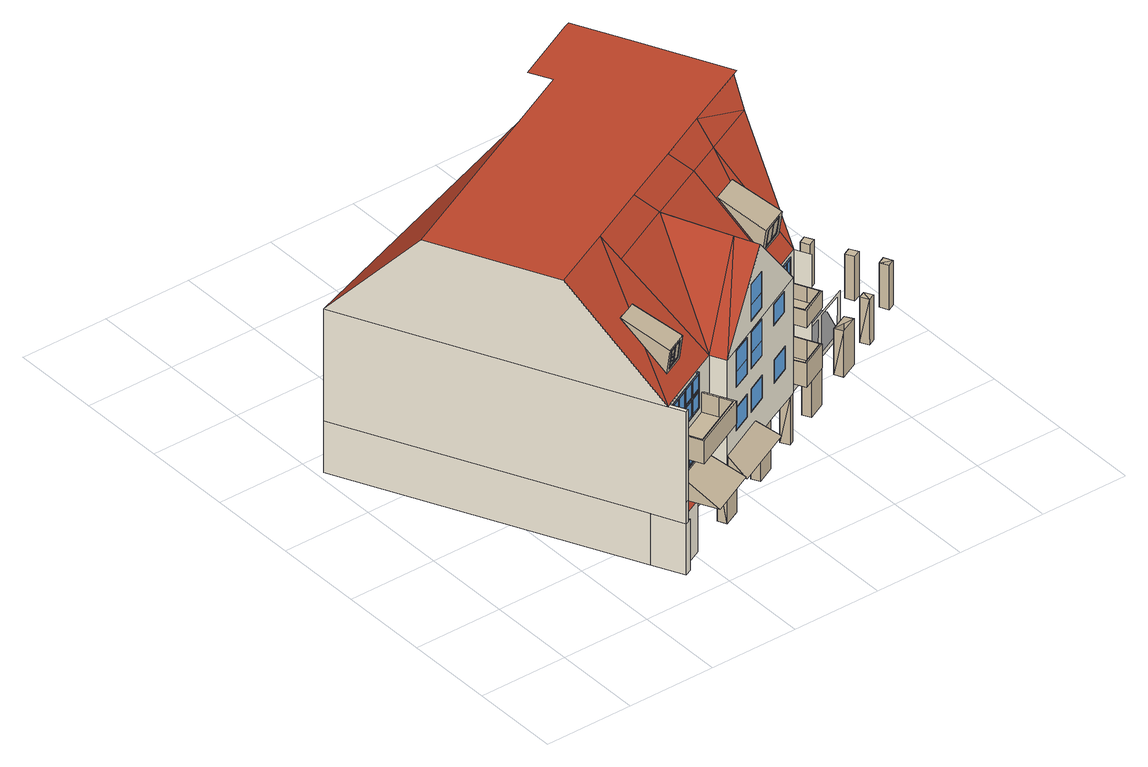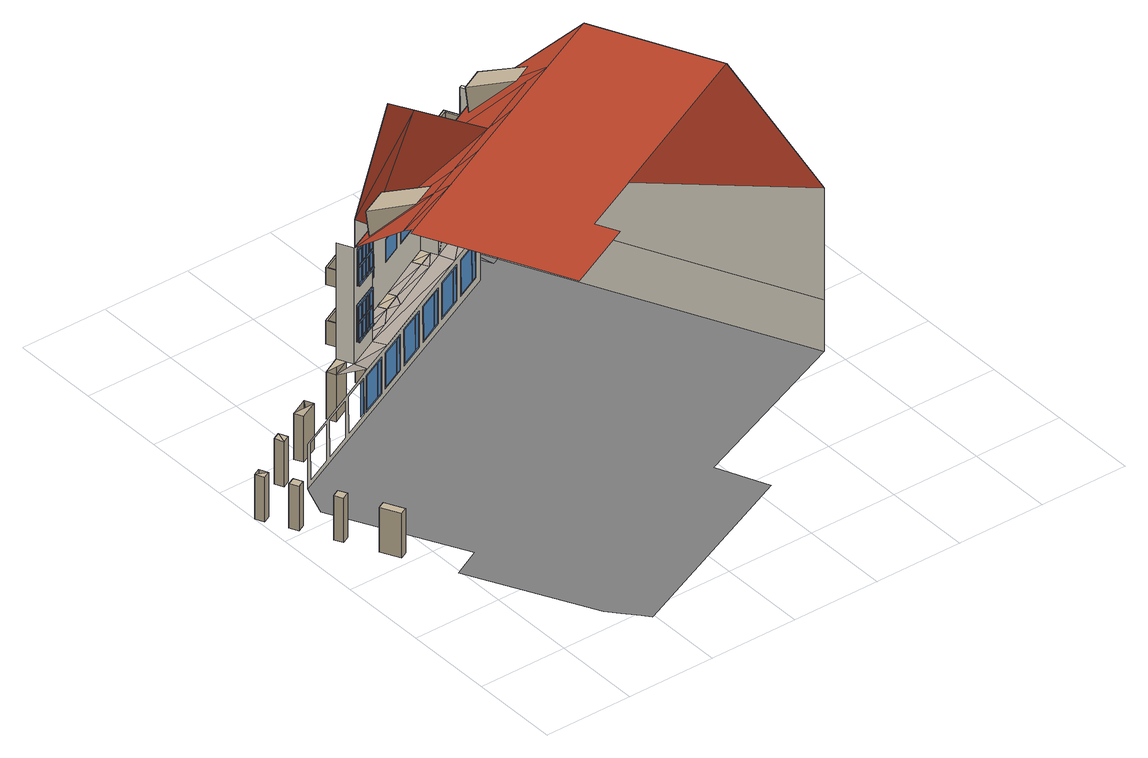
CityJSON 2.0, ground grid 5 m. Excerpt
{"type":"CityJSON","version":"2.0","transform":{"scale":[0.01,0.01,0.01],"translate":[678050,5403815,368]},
"CityObjects":{
"building1":{"type":"Building","attributes":{"dataAvailable":"NotSufficient","measuredHeight":15.62},"children":["building1-1","building1-2","building1-3","building1-4","building1-5","building1-6","building1-7","building1-8"],"geometry":[{"type":"MultiSurface","lod":"3","boundaries":[[[0,1,2,3,4]],[[5,6,7,8]],[[9,7,6,0,4,10,11]],[[3,12,10,4]],[[13,12,3]],[[14,7,9,15]],[[16,17,18,19]],[[19,20,11,10]],[[9,11,20,15]],[[15,20,19,18,17,14]],[[19,21,17,18]],[[12,22,23,19,10]],[[24,25,26,27,28,29,30]],[[12,13,31,22]],[[32,33,34,35]],[[36,37,38,39]],[[38,33,32,39]],[[40,34,33,41]],[[42,38,37,43]],[[44,45,46,47,48,49,50]],[[21,19,23]],[[51,52,53,54]],[[53,52,55,56]],[[57,58,51,54]],[[59,55,52,60]],[[61,51,58,62]],[[22,31,21,23]],[[7,63,8]],[[64,65,58,57]],[[66,67,52,53]],[[54,51,68,69]],[[56,55,70,71]],[[51,52,67,68]],[[58,51,68,65]],[[52,55,70,67]],[[39,38,72,73]],[[35,34,74,75]],[[76,77,37,36]],[[78,79,33,32]],[[62,58,65,80]],[[60,52,67,81]],[[82,70,55,59]],[[83,68,51,61]],[[38,33,79,72]],[[37,38,72,77]],[[33,34,74,79]],[[84,74,34,40]],[[43,37,77,85]],[[86,72,38,42]],[[41,33,79,87]],[[17,21,88]],[[71,70,67,66]],[[69,68,65,64]],[[89,90,46,47]],[[80,65,68,83]],[[81,67,70,82]],[[91,89,47,48]],[[90,92,93,94,71,56,45,46]],[[95,92,93,96,97,98,99,64,57,54,53,56,45,44]],[[53,54,69,100,97,96,101,66]],[[71,66,101,94]],[[99,100,69,64]],[[102,67,66,101]],[[70,103,94,71]],[[104,65,64,99]],[[68,105,100,69]],[[103,102,67,70]],[[68,67,102,105]],[[104,65,68,105]],[[95,44,50,106]],[[48,91,107,49]],[[108,6,5]],[[107,106,50,49],[109,110,111,112],[113,114,115,116],[59,60,81,82],[80,83,61,62]],[[101,102,103,94]],[[99,104,105,100]],[[113,103,102,114]],[[111,105,104,112]],[[31,117,118,21]],[[75,74,79,78]],[[73,72,77,76]],[[85,77,72,86]],[[87,79,74,84]],[[119,120,26,27]],[[121,119,27,28]],[[120,122,123,124,75,35,25,26]],[[125,126,73,76]],[[75,78,127,124]],[[128,122,123,129,130,131,125,76,36,39,32,35,25,24]],[[32,39,73,126,130,129,127,78]],[[132,79,78,127]],[[74,133,124,75]],[[134,77,76,125]],[[72,135,126,73]],[[128,24,30,136]],[[28,121,137,29]],[[133,132,79,74]],[[72,79,132,135]],[[134,77,72,135]],[[137,136,30,29],[138,139,140,141],[142,143,144,145],[40,41,87,84],[85,86,42,43]],[[127,132,133,124]],[[125,134,135,126]],[[142,133,132,143]],[[140,135,134,141]],[[88,21,118]],[[94,103,146,93]],[[100,105,147,97]],[[98,148,104,99]],[[96,149,102,101]],[[147,148,104,105]],[[149,147,105,102]],[[146,149,102,103]],[[112,104,148,109]],[[114,102,149,115]],[[110,147,105,111]],[[116,146,103,113]],[[150,7,14]],[[131,151,134,125]],[[129,152,132,127]],[[124,133,153,123]],[[126,135,154,130]],[[154,151,134,135]],[[152,154,135,132]],[[153,152,132,133]],[[139,154,135,140]],[[145,153,133,142]],[[141,134,151,138]],[[143,132,152,144]],[[155,156,157]],[[97,147,148,98]],[[93,146,149,96]],[[149,147,97,96]],[[115,149,146,116]],[[109,148,147,110]],[[156,155,88]],[[92,90,89,91]],[[92,91,107,106,95]],[[158,159,160,161]],[[160,159,162,163]],[[164,165,158,161]],[[166,162,159,167]],[[168,158,165,169]],[[118,156,88]],[[156,118,117]],[[130,154,151,131]],[[123,153,152,129]],[[152,154,130,129]],[[144,152,153,145]],[[138,151,154,139]],[[122,120,119,121]],[[122,121,137,136,128]],[[150,14,17,88,170],[30,171,172,29],[49,50,173,174]],[[175,176,159,160]],[[177,178,165,164]],[[163,162,179,180]],[[161,158,181,182]],[[183,184,185,186]],[[185,184,187,188]],[[189,190,183,186]],[[158,159,176,181]],[[165,158,181,178]],[[159,162,179,176]],[[191,181,158,168]],[[192,179,162,166]],[[169,165,178,193]],[[167,159,176,194]],[[195,187,184,196]],[[197,183,190,198]],[[199,200,201,202]],[[182,181,178,177]],[[180,179,176,175]],[[194,176,179,192]],[[193,178,181,191]],[[203,204,90,89]],[[205,203,89,91]],[[204,206,207,208,180,163,92,90]],[[209,206,207,210,211,212,213,177,164,161,160,163,92,95]],[[160,161,182,214,211,210,215,175]],[[213,214,182,177]],[[180,175,215,208]],[[181,216,214,182]],[[179,217,208,180]],[[218,176,175,215]],[[219,178,177,213]],[[209,95,106,173]],[[91,205,174,107]],[[217,218,176,179]],[[219,178,181,216]],[[181,176,218,216]],[[174,173,106,107],[220,221,222,223],[224,225,226,227],[166,167,194,192],[193,191,168,169]],[[215,218,217,208]],[[213,219,216,214]],[[224,217,218,225]],[[222,216,219,223]],[[228,88,155]],[[63,7,150,229]],[[230,231,184,185]],[[232,233,190,189]],[[188,187,234,235]],[[186,183,236,237]],[[183,184,231,236]],[[190,183,236,233]],[[184,187,234,231]],[[198,190,233,238]],[[196,184,231,239]],[[240,236,183,197]],[[241,234,187,195]],[[242,243,244,245],[200,199,202,201],[246,247,248,249]],[[212,250,219,213]],[[210,251,218,215]],[[214,216,252,211]],[[208,217,253,207]],[[251,252,216,218]],[[252,250,219,216]],[[253,251,218,217]],[[221,252,216,222]],[[227,253,217,224]],[[223,219,250,220]],[[225,218,251,226]],[[247,246,249,248]],[[237,236,233,232]],[[235,234,231,230]],[[239,231,234,241]],[[238,233,236,240]],[[254,255,120,119]],[[256,254,119,121]],[[255,257,258,259,235,188,122,120]],[[260,257,258,261,262,263,264,232,189,186,185,188,122,128]],[[185,186,237,265,262,261,266,230]],[[235,230,266,259]],[[264,265,237,232]],[[236,267,265,237]],[[234,268,259,235]],[[269,231,230,266]],[[270,233,232,264]],[[268,269,231,234]],[[270,233,236,267]],[[236,231,269,267]],[[260,128,136,171]],[[121,256,172,137]],[[172,171,136,137],[271,272,273,274],[275,276,277,278],[195,196,239,241],[238,240,197,198]],[[266,269,268,259]],[[264,270,267,265]],[[275,268,269,276]],[[273,267,270,274]],[[251,252,211,210]],[[207,253,251,210]],[[211,252,250,212]],[[226,251,253,227]],[[220,250,252,221]],[[206,205,203,204]],[[205,206,209,173,174]],[[88,228,170]],[[263,279,270,264]],[[261,280,269,266]],[[265,267,281,262]],[[259,268,282,258]],[[280,281,267,269]],[[281,279,270,267]],[[282,280,269,268]],[[272,281,267,273]],[[278,282,268,275]],[[274,270,279,271]],[[276,269,280,277]],[[280,281,262,261]],[[258,282,280,261]],[[262,281,279,263]],[[277,280,282,278]],[[271,279,281,272]],[[257,256,254,255]],[[256,257,260,171,172]],[[283,284,285,286]],[[287,150,170,288,289,290]],[[291,288,170]],[[292,293,294,295],[284,283,286,285],[296,297,298,299]],[[150,300,229]],[[300,301,63,229]],[[297,296,299,298]],[[288,291,302]],[[287,303,150]],[[304,305,306,307],[308,309,310,311]],[[309,308,311,310]],[[312,313,314,315],[316,317,318,319],[320,321,322,323]],[[318,317,316,319]],[[323,322,321,320]],[[302,291,324]],[[325,326,327,328]],[[302,329,330]],[[150,303,300]],[[303,287,331]],[[332,333,334,335],[326,325,328,327],[336,337,338,339]],[[337,336,339,338]],[[329,302,324]],[[324,291,340]],[[341,342,340,291,170,228]],[[343,344,345,346],[347,348,349,350],[351,352,353,354]],[[349,348,347,350]],[[354,353,352,351]],[[355,356,357,358]],[[359,360,361,362]],[[363,364,365,366],[357,356,355,358],[362,361,360,359]],[[367,368,369,370],[371,372,373,374]],[[372,371,374,373]],[[287,375,331],[346,345,344,343]],[[376,377,378,379]],[[324,340,380]],[[381,382,301,300]],[[375,287,290,330,329,383,384,385,386],[305,304,307,306],[368,367,370,369],[387,388,389,390],[391,392,393,394],[363,366,365,364],[315,314,313,312]],[[395,396,397,398],[377,376,379,378],[399,400,401,402]],[[303,403,300]],[[400,399,402,401]],[[404,341,228]],[[375,303,331]],[[380,340,342]],[[403,381,300]],[[380,384,383]],[[392,391,394,393],[405,406,407,408]],[[406,405,408,407]],[[409,380,342]],[[388,387,390,389],[410,411,412,413]],[[411,410,413,412]],[[414,415,416,417]],[[418,419,420,421,422,423,424,425,108,5,8,63,301,382]],[[303,375,403]],[[380,409,384]],[[426,427,428,429],[415,414,417,416],[430,431,432,433]],[[431,430,433,432]],[[409,342,341,434]],[[434,384,409]],[[435,436,437,438,439,157,156,117,31,13,3,2,440,441,442,443,444,445,446]],[[386,434,341]],[[155,157,439,447,448,449,450,404,228],[451,452,453,454],[455,456,457,458],[459,460,461,462],[427,428,429,426],[396,397,398,395],[333,334,335,332],[293,294,295,292],[243,244,245,242],[463,464,465,466]],[[403,375,386,341]],[[467,468,469,470,471,472,473]],[[474,475,476,477,478,479,480]],[[481,482,483,484]],[[485,486,487,488]],[[487,482,481,488]],[[489,490,491,492]],[[493,494,495,496]],[[495,490,489,496]],[[497,483,482,498]],[[499,487,486,500]],[[501,491,490,502]],[[503,495,494,504]],[[505,418,382,381]],[[403,505,381]],[[506,507,486,485]],[[508,509,482,481]],[[488,487,510,511]],[[484,483,512,513]],[[514,515,494,493]],[[516,517,490,489]],[[496,495,518,519]],[[492,491,520,521]],[[487,482,509,510]],[[486,487,510,507]],[[482,483,512,509]],[[495,490,517,518]],[[494,495,518,515]],[[490,491,520,517]],[[522,512,483,497]],[[500,486,507,523]],[[524,510,487,499]],[[498,482,509,525]],[[504,494,515,526]],[[502,490,517,527]],[[528,520,491,501]],[[529,518,495,503]],[[530,531,469,470]],[[513,512,509,508]],[[511,510,507,506]],[[532,533,476,477]],[[521,520,517,516]],[[519,518,515,514]],[[534,530,470,471]],[[531,535,536,537,513,484,468,469]],[[538,532,477,478]],[[481,488,511,539,540,541,542,508]],[[513,508,542,537]],[[543,539,511,506]],[[544,535,536,541,540,545,543,506,485,488,481,484,468,467]],[[533,546,547,548,521,492,475,476]],[[523,507,510,524]],[[525,509,512,522]],[[489,496,519,549,550,551,552,516]],[[521,516,552,548]],[[553,549,519,514]],[[554,546,547,551,550,555,553,514,493,496,489,492,475,474]],[[526,515,518,529]],[[527,517,520,528]],[[556,509,508,542]],[[512,557,537,513]],[[558,507,506,543]],[[510,559,539,511]],[[560,517,516,552]],[[520,561,548,521]],[[562,515,514,553]],[[518,563,549,519]],[[510,509,556,559]],[[557,556,509,512]],[[558,507,510,559]],[[544,467,473,564]],[[471,534,565,472]],[[561,560,517,520]],[[554,474,480,566]],[[518,517,560,563]],[[562,515,518,563]],[[478,538,567,479]],[[542,556,557,537]],[[543,558,559,539]],[[565,564,473,472],[568,569,570,571],[572,573,574,575],[497,498,525,522],[523,524,499,500]],[[552,560,561,548]],[[553,562,563,549]],[[567,566,480,479],[576,577,578,579],[580,581,582,583],[501,502,527,528],[526,529,503,504]],[[572,557,556,573]],[[570,559,558,571]],[[580,561,560,581]],[[578,563,562,579]],[[404,584,341]],[[537,557,585,536]],[[539,559,586,540]],[[545,587,558,543]],[[541,588,556,542]],[[548,561,589,547]],[[549,563,590,550]],[[555,591,562,553]],[[551,592,560,552]],[[586,587,558,559]],[[588,586,559,556]],[[585,588,556,557]],[[590,591,562,563]],[[592,590,563,560]],[[589,592,560,561]],[[569,586,559,570]],[[575,585,557,572]],[[571,558,587,568]],[[573,556,588,574]],[[579,562,591,576]],[[577,590,563,578]],[[581,560,592,582]],[[583,589,561,580]],[[593,594,595,596,597]],[[588,586,540,541]],[[540,586,587,545]],[[536,585,588,541]],[[592,590,550,551]],[[550,590,591,555]],[[547,589,592,551]],[[574,588,585,575]],[[568,587,586,569]],[[582,592,589,583]],[[576,591,590,577]],[[535,531,530,534]],[[546,533,532,538]],[[535,534,565,564,544]],[[546,538,567,566,554]],[[598,599,600,601]],[[600,599,602,603]],[[604,605,598,601]],[[606,607,608,609]],[[608,607,610,611]],[[612,613,606,609]],[[614,602,599,615]],[[616,598,605,617]],[[618,610,607,619]],[[620,606,613,621]],[[584,622,403,341],[623,472,473,624],[479,480,625,626]],[[627,628,599,600]],[[629,630,605,604]],[[603,602,631,632]],[[601,598,633,634]],[[635,636,607,608]],[[637,638,613,612]],[[611,610,639,640]],[[609,606,641,642]],[[598,599,628,633]],[[605,598,633,630]],[[599,602,631,628]],[[606,607,636,641]],[[613,606,641,638]],[[607,610,639,636]],[[617,605,630,643]],[[615,599,628,644]],[[645,633,598,616]],[[646,631,602,614]],[[621,613,638,647]],[[619,607,636,648]],[[649,641,606,620]],[[650,639,610,618]],[[465,651,464,463,466],[595,594,593,597,596],[652,653,654,655]],[[505,403,622]],[[584,404,450]],[[656,657,531,530]],[[634,633,630,629]],[[632,631,628,627]],[[658,659,533,532]],[[642,641,638,637]],[[640,639,636,635]],[[660,656,530,534]],[[657,661,662,663,632,603,535,531]],[[664,658,532,538]],[[665,661,662,666,667,668,669,629,604,601,600,603,535,544]],[[600,601,634,670,667,666,671,627]],[[659,672,673,674,640,611,546,533]],[[669,670,634,629]],[[632,627,671,663]],[[644,628,631,646]],[[643,630,633,645]],[[675,672,673,676,677,678,679,637,612,609,608,611,546,554]],[[608,609,642,680,677,676,681,635]],[[679,680,642,637]],[[640,635,681,674]],[[648,636,639,650]],[[647,638,641,649]],[[682,628,627,671]],[[683,630,629,669]],[[633,684,670,634]],[[631,685,663,632]],[[641,686,680,642]],[[639,687,674,640]],[[688,636,635,681]],[[689,638,637,679]],[[685,682,628,631]],[[683,630,633,684]],[[633,628,682,684]],[[665,544,564,624]],[[534,660,623,565]],[[687,688,636,639]],[[689,638,641,686]],[[641,636,688,686]],[[675,554,566,625]],[[538,664,626,567]],[[671,682,685,663]],[[669,683,684,670]],[[623,624,564,565],[690,691,692,693],[694,695,696,697],[614,615,644,646],[643,645,616,617]],[[626,625,566,567],[698,699,700,701],[702,703,704,705],[618,619,648,650],[647,649,620,621]],[[681,688,687,674]],[[679,689,686,680]],[[694,685,682,695]],[[692,684,683,693]],[[702,687,688,703]],[[700,686,689,701]],[[655,654,653,652]],[[670,684,706,667]],[[663,685,707,662]],[[668,708,683,669]],[[666,709,682,671]],[[680,686,710,677]],[[674,687,711,673]],[[678,712,689,679]],[[676,713,688,681]],[[709,706,684,682]],[[706,708,683,684]],[[707,709,682,685]],[[713,710,686,688]],[[710,712,689,686]],[[711,713,688,687]],[[693,683,708,690]],[[691,706,684,692]],[[697,707,685,694]],[[695,682,709,696]],[[699,710,686,700]],[[705,711,687,702]],[[701,689,712,698]],[[703,688,713,704]],[[709,706,667,666]],[[662,707,709,666]],[[667,706,708,668]],[[673,711,713,676]],[[677,710,712,678]],[[713,710,677,676]],[[696,709,707,697]],[[690,708,706,691]],[[704,713,711,705]],[[698,712,710,699]],[[661,660,656,657]],[[672,664,658,659]],[[660,661,665,624,623]],[[664,672,675,625,626]],[[714,622,584,715,716,717]],[[718,584,450]],[[719,418,505]],[[720,721,722,723]],[[505,622,719]],[[719,419,418]]],"semantics":{"surfaces":[{"type":"WallSurface"},{"type":"GroundSurface"},{"type":"WallSurface","klumMaterialClass":"Plaster","klumMaterialIndex":"I202","materialUncertainty":"0.3"},{"type":"RoofSurface"},{"type":"Window","frameKlumMaterialClass":"Wood","frameKlumMaterialIndex":"L001","paneMaterialClass":"Glass","_cityeditor_layer":"Unclassified.LoD3"},{"type":"RoofSurface","klumMaterialClass":"Ceramic","klumMaterialIndex":"D201","materialUncertainty":"0.3"},{"type":"OuterCeilingSurface"},{"type":"RoofSurface","materialUncertainty":"1"}],"values":[0,0,0,0,1,0,0,0,2,2,3,2,4,1,4,4,4,4,4,4,3,4,4,4,4,4,2,5,4,4,4,4,4,4,4,4,4,4,4,4,4,4,4,4,4,4,4,4,4,4,3,4,4,4,4,4,4,4,4,4,4,4,4,4,4,4,4,4,4,4,4,5,4,4,4,4,4,2,4,4,4,4,4,4,4,4,4,4,4,4,4,4,4,4,4,4,4,4,4,4,4,4,4,3,4,4,4,4,4,4,4,4,4,4,4,0,4,4,4,4,4,4,4,4,4,4,4,2,4,4,4,4,4,2,4,4,4,4,4,4,4,2,2,4,4,4,4,4,4,4,2,4,4,4,4,4,4,4,4,4,4,4,4,4,4,4,4,4,4,4,4,4,4,4,4,4,4,4,4,4,4,4,4,4,4,4,4,4,4,4,4,4,4,6,5,4,4,4,4,4,4,4,4,4,4,4,4,4,4,4,4,4,4,4,4,4,4,4,4,4,4,4,4,4,4,4,4,4,4,4,4,4,4,4,4,4,4,4,4,4,4,4,4,4,4,4,4,4,4,4,4,6,4,4,4,4,4,4,4,4,4,4,4,4,4,4,4,4,4,4,4,2,6,4,5,5,4,6,5,4,4,4,4,4,6,4,6,5,5,4,4,6,6,6,4,4,4,4,4,4,4,4,2,4,6,5,2,4,5,4,6,5,6,5,6,4,4,6,4,4,4,7,5,6,4,4,6,6,1,6,2,2,4,4,4,4,4,4,4,4,4,4,4,4,5,5,4,4,4,4,4,4,4,4,4,4,4,4,4,4,4,4,4,4,4,4,4,4,4,4,4,4,4,4,4,4,4,4,4,4,4,4,4,4,4,4,4,4,4,4,4,4,4,4,4,4,4,4,4,4,4,4,4,4,4,4,4,4,4,4,4,4,4,4,4,4,4,4,6,4,4,4,4,4,4,4,4,4,4,4,4,4,4,4,4,4,4,4,4,4,4,4,4,4,4,4,4,4,4,4,4,4,4,4,4,4,4,4,4,4,4,4,4,4,4,4,2,4,4,4,4,4,4,4,4,4,4,4,4,4,4,4,4,4,4,4,4,4,4,4,5,6,4,4,4,4,4,4,4,4,4,4,4,4,4,4,4,4,4,4,4,4,4,4,4,4,4,4,4,4,4,4,4,4,4,4,4,4,4,4,4,4,4,4,4,4,4,4,4,4,4,4,4,4,4,4,4,4,4,4,4,4,4,4,4,4,4,4,4,4,4,4,4,4,4,4,4,4,4,4,4,4,4,4,4,4,4,4,4,2,6,5,4,5,5]}}]},
"building1-1":{"type":"BuildingInstallation","attributes":{"_cityeditor_layer":"Unclassified.LoD3","relationToConstruction":"outside"},"parents":["building1"],"geometry":[{"type":"MultiSurface","lod":"3","boundaries":[[[724,725,726]],[[727,728,729]],[[727,725,724,728]],[[730,731,732,733]],[[731,730,734,735]],[[736,737,733,732],[738,739,740,741]],[[737,742,730,733]],[[743,739,738,744]],[[745,746,744,743]],[[732,731,747,736]],[[744,738,741,746]],[[739,743,745,740]],[[748,749,750,751]],[[751,750,752,753]],[[750,749,754,752],[743,745,746,744]],[[735,734,755,756]],[[755,734,757,758]],[[758,759,760,761,762,763,756,755]],[[740,745,746,741]],[[763,764,735,756]],[[765,754,749,748]],[[766,767,768,769]],[[767,766,770,771]],[[772,773,774,775],[776,777,778,779]],[[780,772,775,781]],[[779,776,777,778]],[[760,779,778,759]],[[761,776,779,760]],[[761,762,777,776]],[[782,773,772,780]],[[736,747,742,737]],[[753,752,754,765]],[[783,774,773,782]],[[758,757,764,763,762,759]],[[762,759,778,777]],[[781,775,774,783]],[[770,766,769,784],[757,734,730,742,747,731,735,764]],[[753,781,783,751]],[[784,785,771,770]],[[727,729,726,725]],[[771,767,768,785],[765,748,751,783,782,780,781,753]],[[726,729,728,724],[771,785,768,767]],[[785,784,769,768]]]}]},
"building1-2":{"type":"BuildingInstallation","attributes":{"klumMaterialClass":"Plaster","klumMaterialIndex":"I202","materialUncertainty":"0.3","_cityeditor_layer":"Unclassified.LoD3","relationToConstruction":"outside"},"parents":["building1"],"geometry":[{"type":"MultiSurface","lod":"3","boundaries":[[[786,787,788,789]],[[789,788,790,791]],[[792,793,794,795,796]],[[797,798,799,800]],[[801,802,803,804]],[[805,792,796,806]],[[807,786,789,791,808,795,794,800,799,804,803,809]],[[808,810,796,795]],[[802,811,809,803]],[[793,797,800,794]],[[791,790,810,808]],[[811,805,806,807,809]],[[796,810,790,788,787,806]],[[807,806,787,786]],[[798,801,804,799]],[[797,793,792,805,811,802,801,798]]]}]},
"building1-3":{"type":"BuildingInstallation","attributes":{"materialUncertainty":"0.3","materialClass":"Metal","materialName":"Zinc","_cityeditor_layer":"Unclassified.LoD3","relationToConstruction":"outside"},"parents":["building1"],"geometry":[{"type":"MultiSurface","lod":"3","boundaries":[[[812,813,814,815]],[[816,814,813,817]],[[816,817,818,819]]]}]},
"building1-4":{"type":"BuildingInstallation","attributes":{"materialUncertainty":"0.3","materialClass":"Metal","materialName":"Zinc","_cityeditor_layer":"Unclassified.LoD3","relationToConstruction":"outside"},"parents":["building1"],"geometry":[{"type":"MultiSurface","lod":"3","boundaries":[[[820,821,822,823]],[[824,822,821,825]],[[824,825,826,827]]]}]},
"building1-5":{"type":"BuildingInstallation","attributes":{"_cityeditor_layer":"Unclassified.LoD3","relationToConstruction":"outside"},"parents":["building1"],"geometry":[{"type":"MultiSurface","lod":"3","boundaries":[[[828,829,830]],[[831,832,833]],[[831,829,828,832]],[[834,835,836,837]],[[835,834,838,839]],[[840,841,837,836],[842,843,844,845]],[[841,846,834,837]],[[847,843,842,848]],[[849,850,848,847]],[[836,835,851,840]],[[848,842,845,850]],[[843,847,849,844]],[[852,853,854,855]],[[855,854,856,857]],[[854,853,858,856],[847,849,850,848]],[[839,838,859,860]],[[859,838,861,862]],[[862,863,864,865,866,867,860,859]],[[844,849,850,845]],[[867,868,839,860]],[[869,858,853,852]],[[870,871,872,873]],[[871,870,874,875]],[[876,877,878,879],[880,881,882,883]],[[884,876,879,885]],[[883,880,881,882]],[[864,883,882,863]],[[865,880,883,864]],[[865,866,881,880]],[[886,877,876,884]],[[840,851,846,841]],[[857,856,858,869]],[[887,878,877,886]],[[862,861,868,867,866,863]],[[866,863,882,881]],[[885,879,878,887]],[[874,870,873,888],[861,838,834,846,851,835,839,868]],[[857,885,887,855]],[[888,889,875,874]],[[831,833,830,829]],[[875,871,872,889],[869,852,855,887,886,884,885,857]],[[830,833,832,828],[875,889,872,871]],[[889,888,873,872]]]}]},
"building1-6":{"type":"BuildingInstallation","attributes":{"klumMaterialClass":"Plaster","klumMaterialIndex":"I202","materialUncertainty":"0.3","_cityeditor_layer":"Unclassified.LoD3","relationToConstruction":"outside"},"parents":["building1"],"geometry":[{"type":"MultiSurface","lod":"3","boundaries":[[[890,891,892,893]],[[893,892,894,895]],[[896,897,898,899,900]],[[901,902,903,904]],[[905,906,907,908]],[[909,896,900,910]],[[911,890,893,895,912,899,898,904,903,908,907,913]],[[912,914,900,899]],[[906,915,913,907]],[[897,901,904,898]],[[895,894,914,912]],[[915,909,910,911,913]],[[900,914,894,892,891,910]],[[911,910,891,890]],[[902,905,908,903]],[[901,897,896,909,915,906,905,902]]]}]},
"building1-7":{"type":"BuildingInstallation","attributes":{"klumMaterialClass":"Plaster","klumMaterialIndex":"I202","materialUncertainty":"0.3","_cityeditor_layer":"Unclassified.LoD3","relationToConstruction":"outside"},"parents":["building1"],"geometry":[{"type":"MultiSurface","lod":"3","boundaries":[[[916,917,918,919]],[[919,918,920,921]],[[922,923,924,925,926]],[[927,928,929,930]],[[931,932,933,934]],[[935,922,926,936]],[[937,916,919,921,938,925,924,930,929,934,933,939]],[[938,940,926,925]],[[932,941,939,933]],[[923,927,930,924]],[[921,920,940,938]],[[941,935,936,937,939]],[[926,940,920,918,917,936]],[[937,936,917,916]],[[928,931,934,929]],[[927,923,922,935,941,932,931,928]]]}]},
"building1-8":{"type":"BuildingInstallation","attributes":{"klumMaterialClass":"Plaster","klumMaterialIndex":"I202","materialUncertainty":"0.3","_cityeditor_layer":"Unclassified.LoD3","relationToConstruction":"outside"},"parents":["building1"],"geometry":[{"type":"MultiSurface","lod":"3","boundaries":[[[942,943,944,945]],[[384,409,946]],[[947,948,949,950]],[[951,952,953,954]],[[289,288,330,290]],[[945,955,944]],[[434,386,385]],[[956,957,958]],[[383,324,380]],[[959,960,961,962]],[[963,964,965,966]],[[967,957,956]],[[716,715,968,717]],[[385,384,434]],[[329,324,383]],[[969,970,971]],[[949,972,973,948]],[[330,288,302]],[[974,962,959,975]],[[956,976,977]],[[978,960,961,979]],[[980,981,982,983]],[[385,984,985,434]],[[942,986,987,943]],[[988,955,987]],[[988,987,986]],[[978,979,974,975]],[[989,990,957,958]],[[384,946,991]],[[992,993,970,971]],[[951,964,965,952]],[[985,946,409,434]],[[994,992,971,969]],[[947,950,995,996]],[[970,993,997,998]],[[979,961,962,974]],[[999,1000,718,968]],[[952,965,966,953]],[[1001,1002,324,380]],[[998,997,994,969]],[[1003,1004,1002,1001]],[[984,991,946,985]],[[975,959,960,978]],[[324,1002,1004,329]],[[943,987,955,944]],[[953,966,963,954]],[[288,981,290,289]],[[384,991,984,385]],[[329,1004,1003,383]],[[288,982,981]],[[986,942,945,1005,988]],[[717,1006,999,968]],[[957,990,976,967]],[[1003,1001,380,383]],[[715,1007,1006,717,716]],[[950,949,972,995]],[[290,981,980,330]],[[288,983,982]],[[1000,1007,715,718]],[[980,983,302,330]],[[956,967,976]],[[994,997,993,992]],[[989,977,976,990]],[[288,302,983]],[[996,973,948,947]],[[999,1006,1007,1000]],[[995,972,973,996]],[[954,963,964,951]],[[956,977,989,958]]]}]}
},
"vertices":[
[38,1883,317],[38,1883,276],[38,1883,16],[786,334,16],[786,334,317],[262,1419,1539],[38,1883,973],[827,248,973],[588,743,1539],[869,163,973],[869,163,317],[869,163,442],[869,163,17],[825,353,16],[845,257,973],[887,172,973],[845,239,317],[845,257,316],[869,208,316],[887,172,316],[887,172,442],[894,211,316],[908,182,16],[908,182,316],[858,273,633],[858,273,470],[856,278,469],[856,278,463],[858,273,463],[862,266,463],[862,266,633],[894,211,16],[863,276,544],[865,272,544],[865,272,470],[863,276,470],[863,276,626],[865,272,626],[865,272,552],[863,276,552],[867,268,470],[867,268,544],[867,268,552],[867,268,626],[868,278,948],[868,278,741],[866,283,740],[866,283,732],[868,278,732],[872,271,732],[872,271,948],[874,276,845],[874,276,835],[872,280,835],[872,280,845],[874,276,741],[872,280,741],[872,280,939],[874,276,939],[876,272,741],[876,272,835],[876,272,845],[876,272,939],[944,915,1539],[930,309,939],[932,305,939],[930,309,835],[932,305,835],[932,305,845],[930,309,845],[932,305,741],[930,309,741],[942,311,552],[940,314,552],[942,311,470],[940,314,470],[940,314,626],[942,311,626],[940,314,544],[942,311,544],[934,301,939],[934,301,835],[934,301,741],[934,301,845],[944,307,470],[944,307,626],[944,307,552],[944,307,544],[1001,335,313],[993,346,732],[993,346,740],[996,342,732],[996,342,741],[992,340,741],[934,311,741],[996,342,948],[992,340,835],[992,340,845],[992,340,939],[934,311,939],[934,311,845],[934,311,835],[936,307,835],[936,307,741],[936,307,939],[936,307,845],[999,334,948],[999,334,732],[1224,1884,1539],[996,332,939],[996,332,845],[938,303,845],[938,303,939],[938,303,741],[938,303,835],[996,332,835],[996,332,741],[1029,276,16],[1029,276,316],[1025,362,463],[1025,362,469],[1027,358,463],[1027,358,470],[1023,355,470],[945,317,470],[945,317,626],[945,317,552],[945,317,544],[1027,358,633],[1023,355,544],[1023,355,552],[1023,355,626],[947,313,544],[947,313,470],[947,313,626],[947,313,552],[1031,350,633],[1031,350,463],[1027,348,626],[1027,348,552],[949,309,552],[949,309,626],[949,309,470],[949,309,544],[1027,348,544],[1027,348,470],[994,336,741],[994,336,845],[994,336,939],[994,336,835],[1238,453,973],[1025,352,626],[1025,352,544],[1025,352,470],[1025,352,552],[960,418,313],[1001,334,16],[960,418,16],[1001,340,845],[1001,340,835],[999,344,835],[999,344,845],[1001,340,741],[999,344,741],[999,344,939],[1001,340,939],[1003,336,741],[1003,336,835],[1003,336,845],[1003,336,939],[1238,453,309],[1218,443,633],[1218,443,463],[1141,405,948],[1141,405,732],[1064,376,835],[1066,372,835],[1064,376,939],[1066,372,939],[1066,372,741],[1064,376,741],[1066,372,845],[1064,376,845],[1034,356,552],[1034,356,544],[1032,360,544],[1032,360,552],[1034,356,470],[1032,360,470],[1032,360,626],[1034,356,626],[1068,368,845],[1068,368,741],[1068,368,939],[1068,368,835],[1036,352,470],[1036,352,544],[1036,352,552],[1036,352,626],[1011,442,263],[1035,454,263],[1033,453,69],[1010,442,69],[1135,417,732],[1135,417,740],[1137,412,732],[1137,412,741],[1133,411,741],[1068,378,741],[1137,412,948],[1133,411,835],[1133,411,845],[1133,411,939],[1068,378,939],[1068,378,845],[1068,378,835],[1070,374,845],[1070,374,741],[1070,374,835],[1070,374,939],[1137,403,939],[1137,403,845],[1072,370,845],[1072,370,939],[1072,370,741],[1072,370,835],[1137,403,835],[1137,403,741],[1204,535,308],[1000,826,1431],[1118,403,544],[1120,399,544],[1118,403,626],[1120,399,626],[1120,399,470],[1118,403,470],[1120,399,552],[1118,403,552],[1122,395,626],[1122,395,544],[1122,395,552],[1122,395,470],[1002,438,273],[1151,510,272],[1150,509,58],[1001,437,59],[1044,458,263],[1042,457,69],[1141,505,68],[1142,505,262],[1135,407,939],[1135,407,835],[1135,407,845],[1135,407,741],[1212,455,463],[1212,455,469],[1214,451,463],[1214,451,470],[1209,449,470],[1123,406,470],[1214,451,633],[1209,449,544],[1209,449,552],[1209,449,626],[1123,406,626],[1123,406,552],[1123,406,544],[1125,402,552],[1125,402,470],[1125,402,544],[1125,402,626],[1213,441,626],[1213,441,552],[1127,398,552],[1127,398,626],[1127,398,470],[1127,398,544],[1213,441,544],[1213,441,470],[1211,445,626],[1211,445,544],[1211,445,552],[1211,445,470],[1196,531,263],[1220,543,263],[1218,542,69],[1195,531,69],[1281,368,973],[1257,416,309],[1263,404,309],[1281,368,309],[1328,498,307],[1187,527,273],[1336,599,272],[1335,598,58],[1186,526,59],[1229,547,263],[1227,546,69],[1326,594,68],[1327,594,262],[1381,1011,1431],[1280,1078,1539],[1349,461,307],[1550,660,1415],[1481,468,493],[1481,468,629],[1369,413,629],[1369,413,493],[1375,416,622],[1475,466,622],[1475,466,500],[1375,416,500],[1479,467,962],[1373,415,962],[1373,415,745],[1479,467,745],[1475,466,839],[1376,416,839],[1376,416,956],[1475,466,956],[1376,416,751],[1376,416,835],[1475,466,835],[1475,466,751],[1593,583,302],[1381,620,260],[1404,632,260],[1403,631,66],[1380,620,66],[1617,536,302],[1373,414,307],[1611,534,1410],[1372,616,270],[1521,688,269],[1519,687,55],[1371,615,56],[1414,636,260],[1412,635,66],[1510,683,65],[1512,683,259],[1621,645,301],[1907,788,295],[1776,722,297],[1626,541,1241],[1520,488,1241],[1520,488,1025],[1626,541,1025],[1622,539,1119],[1523,490,1119],[1523,490,1236],[1622,539,1236],[1523,490,1031],[1523,490,1115],[1622,539,1115],[1622,539,1031],[1525,491,956],[1525,491,839],[1624,540,839],[1624,540,956],[1624,540,751],[1624,540,835],[1525,491,835],[1525,491,751],[1627,542,962],[1522,489,962],[1522,489,745],[1627,542,745],[1632,544,493],[1632,544,629],[1520,488,629],[1520,488,493],[1526,491,622],[1626,541,622],[1626,541,500],[1526,491,500],[1942,699,973],[1566,709,258],[1589,721,258],[1588,720,64],[1565,709,64],[1695,634,300],[1713,1171,1431],[1612,1238,1539],[1719,588,301],[1909,682,297],[1938,697,296],[1942,699,296],[1863,659,629],[1863,659,493],[1751,604,493],[1751,604,629],[1854,655,957],[1854,655,832],[1748,602,832],[1748,602,957],[1557,705,268],[1706,777,267],[1704,776,53],[1555,704,54],[1598,725,258],[1597,724,64],[1695,772,63],[1697,772,257],[1907,788,971],[1866,854,293],[1754,605,951],[1848,652,951],[1848,652,838],[1754,605,838],[1885,729,296],[1757,607,622],[1857,656,622],[1857,656,500],[1757,607,500],[1751,798,255],[1774,810,255],[1773,809,60],[1749,798,60],[1895,1375,1539],[2257,1550,1539],[2288,1565,1539],[2038,2082,1539],[1902,2363,1539],[1871,2348,1539],[1502,2170,1539],[1561,2047,1539],[1742,794,265],[1891,866,263],[1889,865,50],[1740,793,51],[1783,814,254],[1782,813,60],[1880,861,59],[1881,861,254],[1915,744,295],[2349,2126,16],[2717,1416,16],[2712,1402,16],[2656,1246,16],[2651,1232,16],[1032,2292,16],[910,2578,16],[2011,3060,16],[2045,3020,16],[2111,2944,16],[2166,2882,16],[2512,2211,16],[2651,1232,276],[2445,1133,280],[2184,1007,286],[2058,946,289],[2615,1215,47],[2466,1143,48],[2468,1144,262],[2617,1215,261],[2432,1126,262],[2430,1126,48],[2281,1054,49],[2283,1055,263],[2247,1037,263],[2245,1037,50],[2097,965,51],[2098,966,265],[2074,954,47],[1925,882,47],[1925,882,264],[2074,954,261],[1909,799,616],[1909,799,410],[1907,803,408],[1907,803,401],[1909,799,401],[1913,791,401],[1913,791,616],[1909,799,947],[1909,799,740],[1907,803,739],[1907,803,731],[1909,799,731],[1913,791,731],[1913,791,947],[1911,799,504],[1913,795,504],[1913,795,410],[1911,799,410],[1911,799,607],[1913,795,607],[1913,795,513],[1911,799,513],[1911,800,834],[1913,796,834],[1913,796,740],[1911,800,740],[1911,800,938],[1913,796,938],[1913,796,844],[1911,800,844],[1915,792,410],[1915,792,504],[1915,792,513],[1915,792,607],[1915,792,740],[1915,792,834],[1915,792,844],[1915,792,938],[1905,1264,1431],[1943,815,607],[1945,811,607],[1943,815,504],[1945,811,504],[1945,811,513],[1943,815,513],[1945,811,410],[1943,815,410],[1943,815,938],[1945,811,938],[1943,815,834],[1945,811,834],[1945,811,844],[1943,815,844],[1945,811,740],[1943,815,740],[1947,807,410],[1947,807,607],[1947,807,513],[1947,807,504],[1947,808,938],[1947,808,834],[1947,808,740],[1947,808,844],[1976,837,401],[1976,837,408],[1976,837,731],[1976,837,739],[1978,833,401],[1978,833,410],[1976,832,410],[1944,816,410],[1978,833,731],[1944,816,513],[1976,832,513],[1976,832,504],[1944,816,504],[1944,816,607],[1978,833,616],[1976,832,607],[1978,833,740],[1977,832,740],[1945,816,740],[1945,816,844],[1977,832,844],[1977,832,834],[1945,816,834],[1945,816,938],[1978,833,947],[1977,832,938],[1946,812,504],[1946,812,410],[1946,812,607],[1946,812,513],[1947,812,834],[1947,812,740],[1947,812,938],[1947,812,844],[1982,825,616],[1982,825,401],[1982,825,947],[1982,825,731],[1980,824,607],[1980,824,513],[1948,808,513],[1948,808,607],[1948,808,410],[1948,808,504],[1980,824,504],[1980,824,410],[1980,824,938],[1980,824,844],[1949,808,844],[1949,808,938],[1949,808,740],[1949,808,834],[1980,824,834],[1980,824,740],[2086,877,293],[1978,828,410],[1978,828,513],[1978,828,607],[1978,828,504],[1978,828,740],[1978,828,844],[1978,828,938],[1978,828,834],[1934,887,57],[1958,898,57],[1958,898,251],[1958,898,253],[1934,887,254],[1982,830,513],[1982,830,504],[1980,834,504],[1980,834,513],[1982,830,410],[1980,834,410],[1980,834,607],[1982,830,607],[1982,830,844],[1982,830,834],[1980,834,834],[1980,834,844],[1982,830,740],[1980,834,740],[1980,834,938],[1982,830,938],[1984,826,410],[1984,826,504],[1984,826,513],[1984,826,607],[1984,826,740],[1984,826,834],[1984,826,844],[1984,826,938],[2086,877,973],[2059,863,401],[2059,863,616],[2059,864,947],[2059,864,731],[2016,852,504],[2018,848,504],[2016,852,607],[2018,848,607],[2018,848,410],[2016,852,410],[2018,848,513],[2016,852,513],[2016,852,834],[2018,848,834],[2016,852,938],[2018,848,938],[2018,848,740],[2016,852,740],[2018,848,844],[2016,852,844],[2020,844,607],[2020,844,504],[2020,844,513],[2020,844,410],[2020,844,938],[2020,844,834],[2020,844,844],[2020,844,740],[1925,882,261],[2065,950,57],[1967,902,57],[1967,902,253],[2065,950,251],[2053,875,401],[2053,875,408],[2053,876,731],[2053,876,739],[2055,871,401],[2055,871,410],[2053,870,410],[2018,853,410],[2055,871,731],[2055,871,616],[2053,870,504],[2053,870,513],[2053,870,607],[2018,853,607],[2018,853,513],[2018,853,504],[2055,871,740],[2053,870,740],[2018,853,740],[2055,871,947],[2053,870,834],[2053,870,844],[2053,870,938],[2018,853,938],[2018,853,844],[2018,853,834],[2020,849,504],[2020,849,607],[2020,849,513],[2020,849,410],[2020,849,844],[2020,849,740],[2020,849,834],[2020,849,938],[2057,862,607],[2057,862,513],[2022,845,513],[2022,845,607],[2022,845,410],[2022,845,504],[2057,862,504],[2057,862,410],[2057,862,938],[2057,862,844],[2022,845,844],[2022,845,938],[2022,845,740],[2022,845,834],[2057,862,834],[2057,862,740],[2055,866,513],[2055,866,410],[2055,866,607],[2055,866,504],[2055,867,844],[2055,867,740],[2055,867,938],[2055,867,834],[2128,792,973],[2105,839,293],[2110,828,293],[2128,792,293],[2207,890,291],[2210,1411,1431],[2107,970,255],[2130,981,255],[2129,981,60],[2106,969,60],
[928,361,1191],[812,595,1303],[921,377,1049],[927,653,1303],[1053,423,1191],[1045,439,1049],[985,403,1174],[980,415,1072],[981,412,1072],[987,401,1173],[984,402,1174],[979,414,1072],[1022,433,1072],[1028,421,1174],[1026,421,1169],[1021,432,1077],[983,413,1076],[988,402,1169],[1026,423,1174],[1024,427,1076],[1028,417,1169],[985,408,1076],[990,398,1168],[1021,435,1072],[1026,426,1071],[1025,428,1072],[984,408,1071],[985,406,1071],[989,396,1173],[990,394,1172],[1030,417,1173],[985,400,1173],[980,412,1072],[943,382,1173],[944,380,1173],[944,380,1168],[984,400,1169],[979,411,1076],[939,391,1076],[939,391,1071],[938,394,1071],[1031,414,1173],[941,381,1176],[946,372,1175],[940,384,1067],[936,393,1068],[1028,424,1177],[1032,415,1176],[946,375,1172],[941,387,1071],[982,407,1071],[987,396,1173],[981,406,1076],[942,387,1075],[946,376,1168],[986,396,1168],[947,373,1172],[989,393,1172],[942,384,1070],[983,405,1071],[1022,436,1069],[1027,427,1068],
[1201,329,814],[1201,329,699],[1234,263,699],[1234,263,814],[928,110,699],[928,110,814],[853,261,680],[845,257,680],[845,257,814],[853,261,814],[853,261,699],[887,172,680],[925,96,680],[925,96,814],[887,172,814],[1248,257,680],[1210,333,680],[1210,333,814],[1248,257,814],[1159,414,680],[1159,414,699],[1159,414,814],[896,176,814],[1167,418,814],[896,176,699],[1167,418,680],
[1227,450,340],[1184,426,453],[1322,275,325],[1233,453,325],[1062,146,325],[974,321,453],[973,323,340],[973,323,325],
[1618,537,322],[1560,507,416],[1673,447,310],[1626,541,310],[1327,275,310],[1281,368,416],[1281,368,322],[1281,368,310],
[1891,839,1190],[1777,1073,1307],[1883,857,1050],[1923,1144,1307],[2048,916,1190],[2040,934,1050],[1965,889,1174],[1959,902,1072],[1960,900,1072],[1966,887,1173],[1963,888,1174],[1958,901,1072],[2012,925,1072],[2018,912,1174],[2016,912,1169],[2011,924,1077],[1962,900,1076],[1967,888,1169],[2017,914,1174],[2013,920,1076],[2018,907,1169],[1965,896,1076],[1970,884,1168],[2011,928,1073],[2015,918,1071],[2014,921,1072],[1963,896,1071],[1964,893,1071],[1968,882,1173],[1969,880,1172],[2020,908,1173],[1964,886,1173],[1959,899,1072],[1911,863,1173],[1912,861,1173],[1912,861,1168],[1962,886,1169],[1957,898,1076],[1907,873,1076],[1907,874,1071],[1906,876,1072],[2021,905,1173],[1909,861,1177],[1914,852,1175],[1908,867,1067],[1903,875,1068],[2018,915,1178],[2023,906,1176],[1914,856,1172],[1908,869,1071],[1961,895,1071],[1966,882,1173],[1960,893,1076],[1910,869,1075],[1915,857,1168],[1965,881,1168],[1915,854,1172],[1967,879,1172],[1909,867,1070],[1962,892,1071],[2013,929,1069],[2017,920,1068],
[2099,788,483],[2099,788,364],[2128,730,364],[2128,730,483],[1979,655,364],[1979,655,483],[1912,790,344],[1907,788,344],[1907,788,483],[1912,790,483],[1912,790,364],[1945,712,344],[1979,644,344],[1979,644,483],[1945,712,483],[2137,722,344],[2103,790,344],[2103,790,483],[2137,722,483],[2061,864,344],[2061,864,364],[2061,864,483],[1949,714,483],[2065,866,483],[1949,714,364],[2065,866,344],
[2098,788,793],[2098,788,707],[2128,730,707],[2128,730,793],[1979,655,707],[1979,655,793],[1912,790,693],[1907,788,693],[1907,788,793],[1912,790,793],[1912,790,707],[1945,712,693],[1979,644,693],[1979,644,793],[1945,712,793],[2137,722,693],[2103,791,693],[2103,791,793],[2137,722,793],[2061,864,693],[2061,864,707],[2061,864,793],[1949,714,793],[2065,866,793],[1949,714,707],[2065,866,693],
[2553,1004,16],[2529,1051,16],[2529,1051,283],[2553,1004,285],[1885,729,16],[2917,1425,16],[2917,1425,276],[2876,1405,276],[2876,1405,16],[2701,1842,16],[2660,1822,16],[2608,1927,16],[2648,1947,16],[2427,1000,286],[2709,1082,282],[2726,1149,279],[2749,1102,281],[2786,1679,276],[2810,1632,276],[2769,1611,276],[2746,1658,276],[2648,1947,276],[2701,1842,276],[2660,1822,276],[2608,1927,276],[2685,1129,280],[2230,843,291],[2999,1267,276],[2935,1294,276],[2976,1314,276],[2852,1452,276],[2893,1472,276],[2746,1658,16],[2786,1679,16],[2685,1129,16],[2708,1082,16],[2810,1632,16],[2769,1611,16],[1373,414,16],[1280,368,16],[1257,415,16],[1349,461,16],[1938,697,16],[1915,744,16],[2451,953,16],[2427,1000,16],[2451,953,287],[2749,1102,16],[2726,1149,16],[1909,682,16],[2976,1314,16],[2935,1294,16],[2999,1267,16],[2852,1452,16],[2893,1472,16],[2958,1247,16],[2958,1247,276],[2230,843,16],[2207,890,16],[1695,634,16],[1593,583,16],[1719,588,16],[1617,536,16],[2539,997,285],[2128,792,16],[2105,839,16]
]}
